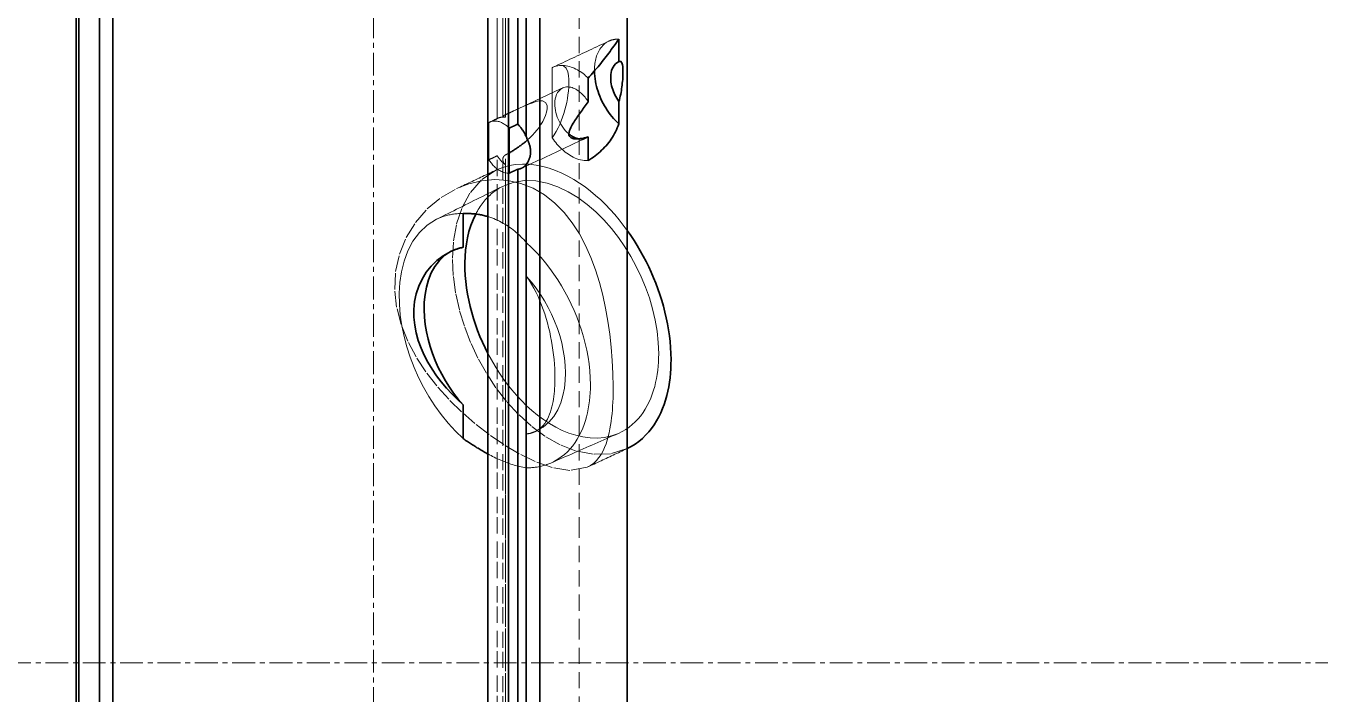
# Model space of a CAD drawing. Header units: millimetres. Extents: x 10 to 410, y 10 to 287.
# Drawn here: x 330.29 to 370.15, y 137.04 to 157.63 of the extents above; entities that cross this region are included whole.
import ezdxf

# ---------------------------------------------------------------- set-up
doc = ezdxf.new("R2010")
doc.units = ezdxf.units.MM
doc.linetypes.add('CENTER', pattern=[1.15, 0.7, -0.15, 0.15, -0.15])
doc.linetypes.add('DASHED', pattern=[0.75, 0.5, -0.25])
for name, color, linetype, lineweight in [('CENTER', 4, 'CENTER', 13), ('HIDDEN', 8, 'DASHED', 18), ('VISIBLE', 7, 'CONTINUOUS', 35)]:
    doc.layers.add(name, color=color, linetype=linetype, lineweight=lineweight)

msp = doc.modelspace()

# ---------------------------------------------------------------- linework, layer by layer
at = {"layer": 'CENTER'}
for p, q in [((341, 94), (341, 178)), ((278, 138), (404, 138))]:
    msp.add_line(p, q, dxfattribs=at)
at = {"layer": 'HIDDEN'}
for points in [[(331.933, 104.587), (331.933, 107.723), (331.933, 110.86), (331.933, 113.997), (331.933, 117.133), (331.933, 120.27), (331.933, 123.406), (331.933, 126.543), (331.933, 129.679), (331.933, 132.816), (331.933, 135.953), (331.933, 139.089), (331.933, 142.226), (331.933, 145.362), (331.933, 148.499), (331.933, 151.635), (331.933, 154.772), (331.933, 157.909), (331.933, 161.045), (331.933, 164.182), (331.933, 167.318), (331.933, 170.455), (331.933, 173.591), (331.933, 176.728)], [(347.331, 101.215), (347.331, 104.351), (347.331, 107.488), (347.331, 110.624), (347.331, 113.761), (347.331, 116.897), (347.331, 120.034), (347.331, 123.171), (347.331, 126.307), (347.331, 129.444), (347.331, 132.58), (347.331, 135.717), (347.331, 138.853), (347.331, 141.99), (347.331, 145.127), (347.331, 148.263), (347.331, 151.4), (347.331, 154.536), (347.331, 157.673), (347.331, 160.809), (347.331, 163.946), (347.331, 167.082), (347.331, 170.219), (347.331, 173.356)], [(345.058, 154.887), (345.058, 155.573), (345.058, 156.259), (345.058, 156.945), (345.058, 157.631), (345.058, 158.317), (345.058, 159.003), (345.058, 159.689), (345.058, 160.374), (345.058, 161.06), (345.058, 161.746), (345.058, 162.432), (345.058, 163.118), (345.058, 163.804), (345.058, 164.49), (345.058, 165.176), (345.058, 165.862), (345.058, 166.548), (345.058, 167.234), (345.058, 167.92), (345.058, 168.606), (345.058, 169.292), (345.058, 169.978), (345.058, 170.663)], [(344.808, 154.768), (344.808, 155.256), (344.808, 155.745), (344.808, 156.233), (344.808, 156.721), (344.808, 157.21), (344.808, 157.698), (344.808, 158.187), (344.808, 158.675), (344.808, 159.163), (344.808, 159.652), (344.808, 160.14), (344.808, 160.628), (344.808, 161.117), (344.808, 161.605), (344.808, 162.094), (344.808, 162.582), (344.808, 163.07), (344.808, 163.559), (344.808, 164.047), (344.808, 164.536), (344.808, 165.024), (344.808, 165.512), (344.808, 166.001)], [(344.979, 154.84), (344.979, 155.322), (344.979, 155.803), (344.979, 156.285), (344.979, 156.767), (344.979, 157.249), (344.979, 157.731), (344.979, 158.213), (344.979, 158.694), (344.979, 159.176), (344.979, 159.658), (344.979, 160.14), (344.979, 160.622), (344.979, 161.103), (344.979, 161.585), (344.979, 162.067), (344.979, 162.549), (344.979, 163.031), (344.979, 163.513), (344.979, 163.994), (344.979, 164.476), (344.979, 164.958), (344.979, 165.44), (344.979, 165.922)], [(345.067, 154.812), (345.067, 155.293), (345.067, 155.774), (345.067, 156.255), (345.067, 156.737), (345.067, 157.218), (345.067, 157.699), (345.067, 158.181), (345.067, 158.662), (345.067, 159.143), (345.067, 159.624), (345.067, 160.106), (345.067, 160.587), (345.067, 161.068), (345.067, 161.55), (345.067, 162.031), (345.067, 162.512), (345.067, 162.994), (345.067, 163.475), (345.067, 163.956), (345.067, 164.437), (345.067, 164.919), (345.067, 165.4), (345.067, 165.881)], [(346.524, 156.351), (346.599, 156.386), (346.674, 156.422), (346.749, 156.457), (346.824, 156.492), (346.899, 156.527), (346.973, 156.562), (347.048, 156.597), (347.123, 156.632), (347.198, 156.667), (347.273, 156.702), (347.348, 156.737), (347.423, 156.772), (347.497, 156.807), (347.572, 156.842), (347.647, 156.877), (347.722, 156.912), (347.797, 156.947), (347.872, 156.983), (347.946, 157.018), (348.021, 157.053), (348.096, 157.088), (348.171, 157.123), (348.246, 157.158)], [(347.802, 156.237), (347.802, 156.284), (347.803, 156.331), (347.806, 156.378), (347.81, 156.425), (347.816, 156.471), (347.823, 156.518), (347.832, 156.564), (347.842, 156.61), (347.854, 156.655), (347.868, 156.7), (347.884, 156.744), (347.902, 156.787), (347.923, 156.83), (347.945, 156.871), (347.969, 156.911), (347.996, 156.95), (348.025, 156.986), (348.057, 157.021), (348.09, 157.054), (348.126, 157.084), (348.164, 157.112), (348.204, 157.136), (348.246, 157.158)], [(348.246, 157.158), (348.258, 157.164), (348.271, 157.169), (348.284, 157.174), (348.297, 157.179), (348.31, 157.184), (348.323, 157.188), (348.336, 157.192), (348.349, 157.196), (348.363, 157.199), (348.376, 157.202), (348.39, 157.205), (348.403, 157.207), (348.417, 157.21), (348.431, 157.212), (348.444, 157.213), (348.458, 157.215), (348.472, 157.216), (348.486, 157.217), (348.499, 157.217), (348.513, 157.218), (348.527, 157.218), (348.541, 157.217), (348.555, 157.217)], [(346.503, 154.173), (346.566, 154.274), (346.626, 154.377), (346.681, 154.482), (346.731, 154.59), (346.777, 154.699), (346.819, 154.81), (346.857, 154.923), (346.891, 155.037), (346.92, 155.152), (346.946, 155.268), (346.968, 155.385), (346.986, 155.502), (347, 155.62), (347.009, 155.739), (347.014, 155.858), (347.012, 155.976), (347.002, 156.095), (346.979, 156.211), (346.933, 156.32), (346.846, 156.398), (346.729, 156.411), (346.613, 156.384), (346.503, 156.341)], [(346.503, 156.341), (346.504, 156.341), (346.505, 156.342), (346.506, 156.342), (346.507, 156.343), (346.508, 156.343), (346.508, 156.344), (346.509, 156.344), (346.51, 156.345), (346.511, 156.345), (346.512, 156.345), (346.513, 156.346), (346.514, 156.346), (346.515, 156.347), (346.516, 156.347), (346.517, 156.348), (346.518, 156.348), (346.519, 156.349), (346.52, 156.349), (346.521, 156.35), (346.522, 156.35), (346.523, 156.35), (346.523, 156.351), (346.524, 156.351)], [(346.503, 154.173), (346.503, 154.268), (346.503, 154.362), (346.503, 154.456), (346.503, 154.55), (346.503, 154.645), (346.503, 154.739), (346.503, 154.833), (346.503, 154.927), (346.503, 155.021), (346.503, 155.116), (346.503, 155.21), (346.503, 155.304), (346.503, 155.398), (346.503, 155.493), (346.503, 155.587), (346.503, 155.681), (346.503, 155.775), (346.503, 155.87), (346.503, 155.964), (346.503, 156.058), (346.503, 156.152), (346.503, 156.247), (346.503, 156.341)], [(346.524, 156.351), (346.573, 156.372), (346.622, 156.388), (346.673, 156.399), (346.725, 156.407), (346.777, 156.411), (346.83, 156.411), (346.882, 156.407), (346.934, 156.4), (346.985, 156.389), (347.036, 156.376), (347.085, 156.36), (347.134, 156.342), (347.182, 156.321), (347.229, 156.298), (347.275, 156.273), (347.32, 156.247), (347.365, 156.219), (347.408, 156.189), (347.449, 156.158), (347.49, 156.125), (347.53, 156.091), (347.569, 156.056), (347.607, 156.02)], [(348.544, 156.521), (348.545, 156.521), (348.546, 156.521), (348.547, 156.522), (348.547, 156.522), (348.548, 156.522), (348.549, 156.523), (348.549, 156.523), (348.55, 156.523), (348.551, 156.524), (348.551, 156.524), (348.552, 156.524), (348.553, 156.525), (348.554, 156.525), (348.554, 156.525), (348.555, 156.526), (348.556, 156.526), (348.556, 156.526), (348.557, 156.527), (348.558, 156.527), (348.559, 156.527), (348.559, 156.528), (348.56, 156.528), (348.561, 156.528)], [(345.323, 155.011), (345.388, 155.042), (345.454, 155.073), (345.519, 155.103), (345.584, 155.134), (345.649, 155.164), (345.714, 155.195), (345.78, 155.225), (345.845, 155.256), (345.91, 155.286), (345.975, 155.317), (346.04, 155.348), (346.106, 155.378), (346.171, 155.409), (346.236, 155.439), (346.301, 155.47), (346.366, 155.5), (346.432, 155.531), (346.497, 155.561), (346.562, 155.592), (346.627, 155.623), (346.693, 155.653), (346.758, 155.684), (346.823, 155.714)], [(347.015, 154.297), (346.962, 154.344), (346.912, 154.395), (346.866, 154.449), (346.823, 154.505), (346.783, 154.564), (346.746, 154.625), (346.713, 154.687), (346.683, 154.752), (346.657, 154.818), (346.634, 154.885), (346.615, 154.953), (346.599, 155.022), (346.588, 155.092), (346.581, 155.163), (346.58, 155.234), (346.583, 155.305), (346.593, 155.375), (346.61, 155.444), (346.635, 155.51), (346.668, 155.573), (346.71, 155.63), (346.762, 155.678), (346.823, 155.714)], [(346.823, 155.714), (346.862, 155.73), (346.903, 155.74), (346.945, 155.746), (346.987, 155.747), (347.029, 155.743), (347.071, 155.736), (347.112, 155.725), (347.151, 155.711), (347.19, 155.694), (347.228, 155.675), (347.264, 155.654), (347.299, 155.63), (347.333, 155.605), (347.366, 155.579), (347.397, 155.55), (347.428, 155.521), (347.457, 155.49), (347.485, 155.459), (347.512, 155.426), (347.537, 155.393), (347.562, 155.358), (347.585, 155.323), (347.607, 155.287)], [(345.743, 154.115), (345.82, 154.186), (345.894, 154.26), (345.965, 154.337), (346.032, 154.417), (346.096, 154.5), (346.154, 154.587), (346.208, 154.677), (346.256, 154.77), (346.296, 154.867), (346.327, 154.967), (346.345, 155.07), (346.342, 155.174), (346.298, 155.268), (346.206, 155.314), (346.102, 155.313), (345.999, 155.292), (345.899, 155.261), (345.801, 155.224), (345.704, 155.184), (345.608, 155.143), (345.513, 155.1), (345.418, 155.056), (345.323, 155.011)], [(344.547, 154.646), (344.558, 154.651), (344.57, 154.656), (344.581, 154.661), (344.592, 154.667), (344.604, 154.672), (344.615, 154.677), (344.626, 154.683), (344.638, 154.688), (344.649, 154.693), (344.66, 154.699), (344.672, 154.704), (344.683, 154.709), (344.694, 154.715), (344.706, 154.72), (344.717, 154.725), (344.728, 154.731), (344.74, 154.736), (344.751, 154.741), (344.762, 154.746), (344.774, 154.752), (344.785, 154.757), (344.796, 154.762), (344.808, 154.768)], [(344.547, 154.646), (344.548, 154.646), (344.55, 154.647), (344.551, 154.648), (344.552, 154.649), (344.554, 154.65), (344.555, 154.65), (344.557, 154.651), (344.558, 154.652), (344.56, 154.653), (344.561, 154.654), (344.562, 154.654), (344.564, 154.655), (344.565, 154.656), (344.567, 154.657), (344.568, 154.658), (344.57, 154.658), (344.571, 154.659), (344.573, 154.66), (344.574, 154.66), (344.575, 154.661), (344.577, 154.662), (344.578, 154.663), (344.58, 154.663)], [(344.547, 153.502), (344.547, 153.552), (344.547, 153.601), (344.547, 153.651), (344.547, 153.701), (344.547, 153.751), (344.547, 153.8), (344.547, 153.85), (344.547, 153.9), (344.547, 153.949), (344.547, 153.999), (344.547, 154.049), (344.547, 154.099), (344.547, 154.148), (344.547, 154.198), (344.547, 154.248), (344.547, 154.298), (344.547, 154.347), (344.547, 154.397), (344.547, 154.447), (344.547, 154.496), (344.547, 154.546), (344.547, 154.596), (344.547, 154.646)], [(344.58, 154.663), (344.591, 154.669), (344.603, 154.674), (344.614, 154.679), (344.625, 154.685), (344.637, 154.69), (344.648, 154.695), (344.659, 154.7), (344.671, 154.706), (344.682, 154.711), (344.693, 154.716), (344.705, 154.722), (344.716, 154.727), (344.727, 154.732), (344.739, 154.738), (344.75, 154.743), (344.761, 154.748), (344.773, 154.754), (344.784, 154.759), (344.795, 154.764), (344.807, 154.77), (344.818, 154.775), (344.829, 154.78), (344.841, 154.785)], [(344.58, 154.663), (344.607, 154.674), (344.634, 154.683), (344.662, 154.69), (344.691, 154.694), (344.72, 154.696), (344.749, 154.696), (344.778, 154.693), (344.806, 154.689), (344.835, 154.683), (344.863, 154.676), (344.89, 154.667), (344.917, 154.657), (344.944, 154.645), (344.97, 154.632), (344.995, 154.618), (345.02, 154.603), (345.044, 154.588), (345.068, 154.571), (345.091, 154.554), (345.114, 154.535), (345.136, 154.516), (345.157, 154.497), (345.178, 154.477)], [(344.808, 154.768), (344.809, 154.769), (344.81, 154.769), (344.812, 154.77), (344.813, 154.771), (344.815, 154.772), (344.816, 154.773), (344.818, 154.774), (344.819, 154.774), (344.82, 154.775), (344.822, 154.776), (344.823, 154.777), (344.825, 154.777), (344.826, 154.778), (344.828, 154.779), (344.829, 154.78), (344.83, 154.78), (344.832, 154.781), (344.833, 154.782), (344.835, 154.783), (344.836, 154.783), (344.838, 154.784), (344.839, 154.785), (344.841, 154.785)], [(344.841, 154.785), (344.85, 154.79), (344.859, 154.793), (344.869, 154.797), (344.878, 154.8), (344.888, 154.803), (344.897, 154.806), (344.907, 154.809), (344.917, 154.811), (344.927, 154.813), (344.937, 154.814), (344.947, 154.816), (344.957, 154.817), (344.967, 154.817), (344.977, 154.818), (344.987, 154.818), (344.997, 154.818), (345.007, 154.818), (345.017, 154.817), (345.027, 154.817), (345.037, 154.816), (345.047, 154.815), (345.057, 154.813), (345.067, 154.812)], [(344.979, 154.84), (344.981, 154.844), (344.983, 154.847), (344.986, 154.849), (344.99, 154.852), (344.993, 154.854), (344.997, 154.856), (345, 154.858), (345.004, 154.86), (345.007, 154.862), (345.011, 154.864), (345.015, 154.866), (345.018, 154.868), (345.022, 154.869), (345.025, 154.871), (345.029, 154.873), (345.033, 154.875), (345.036, 154.877), (345.04, 154.878), (345.044, 154.88), (345.047, 154.882), (345.051, 154.884), (345.055, 154.885), (345.058, 154.887)], [(345.067, 154.812), (345.063, 154.812), (345.059, 154.813), (345.055, 154.814), (345.051, 154.814), (345.047, 154.815), (345.043, 154.816), (345.039, 154.817), (345.035, 154.818), (345.031, 154.819), (345.027, 154.819), (345.023, 154.82), (345.019, 154.821), (345.015, 154.822), (345.011, 154.823), (345.007, 154.824), (345.003, 154.825), (344.999, 154.827), (344.995, 154.828), (344.991, 154.83), (344.988, 154.831), (344.984, 154.833), (344.981, 154.836), (344.979, 154.84)], [(345.323, 155.011), (345.312, 155.006), (345.3, 155.001), (345.289, 154.995), (345.277, 154.99), (345.266, 154.984), (345.254, 154.979), (345.243, 154.974), (345.231, 154.968), (345.22, 154.963), (345.208, 154.957), (345.197, 154.952), (345.185, 154.947), (345.174, 154.941), (345.162, 154.936), (345.151, 154.93), (345.139, 154.925), (345.128, 154.92), (345.116, 154.914), (345.105, 154.909), (345.093, 154.903), (345.082, 154.898), (345.07, 154.892), (345.058, 154.887)], [(345.563, 153.243), (345.65, 153.283), (345.736, 153.324), (345.822, 153.364), (345.908, 153.404), (345.994, 153.445), (346.081, 153.485), (346.167, 153.525), (346.253, 153.566), (346.339, 153.606), (346.425, 153.647), (346.511, 153.687), (346.598, 153.727), (346.684, 153.768), (346.77, 153.808), (346.856, 153.848), (346.942, 153.889), (347.029, 153.929), (347.115, 153.97), (347.201, 154.01), (347.287, 154.05), (347.373, 154.091), (347.46, 154.131), (347.546, 154.172)], [(347.607, 153.476), (347.548, 153.475), (347.489, 153.479), (347.431, 153.487), (347.373, 153.499), (347.316, 153.515), (347.26, 153.534), (347.205, 153.556), (347.151, 153.581), (347.099, 153.609), (347.048, 153.639), (346.998, 153.671), (346.95, 153.705), (346.903, 153.741), (346.857, 153.778), (346.813, 153.817), (346.77, 153.858), (346.728, 153.899), (346.687, 153.942), (346.648, 153.987), (346.61, 154.032), (346.573, 154.078), (346.537, 154.125), (346.503, 154.173)], [(347.546, 154.172), (347.537, 154.167), (347.527, 154.164), (347.518, 154.16), (347.508, 154.157), (347.499, 154.154), (347.489, 154.151), (347.479, 154.148), (347.469, 154.146), (347.459, 154.144), (347.449, 154.143), (347.439, 154.141), (347.429, 154.14), (347.419, 154.14), (347.409, 154.139), (347.399, 154.139), (347.389, 154.139), (347.379, 154.139), (347.369, 154.14), (347.359, 154.14), (347.349, 154.141), (347.339, 154.142), (347.329, 154.144), (347.319, 154.145)], [(347.607, 154.209), (347.605, 154.207), (347.602, 154.205), (347.6, 154.203), (347.597, 154.201), (347.595, 154.2), (347.592, 154.198), (347.589, 154.196), (347.587, 154.194), (347.584, 154.193), (347.581, 154.191), (347.579, 154.189), (347.576, 154.188), (347.573, 154.186), (347.571, 154.185), (347.568, 154.183), (347.565, 154.181), (347.562, 154.18), (347.56, 154.178), (347.557, 154.177), (347.554, 154.176), (347.551, 154.174), (347.549, 154.173), (347.546, 154.172)], [(344.547, 153.502), (344.558, 153.507), (344.57, 153.513), (344.581, 153.518), (344.592, 153.523), (344.604, 153.529), (344.615, 153.534), (344.626, 153.539), (344.638, 153.545), (344.649, 153.55), (344.66, 153.555), (344.672, 153.56), (344.683, 153.566), (344.694, 153.571), (344.706, 153.576), (344.717, 153.582), (344.728, 153.587), (344.74, 153.592), (344.751, 153.598), (344.762, 153.603), (344.774, 153.608), (344.785, 153.614), (344.796, 153.619), (344.808, 153.624)], [(345.178, 153.089), (345.144, 153.088), (345.109, 153.09), (345.076, 153.095), (345.042, 153.102), (345.009, 153.111), (344.977, 153.123), (344.945, 153.136), (344.914, 153.151), (344.884, 153.167), (344.855, 153.185), (344.827, 153.204), (344.799, 153.224), (344.772, 153.246), (344.746, 153.268), (344.721, 153.291), (344.696, 153.315), (344.673, 153.34), (344.65, 153.365), (344.628, 153.392), (344.606, 153.418), (344.586, 153.446), (344.566, 153.474), (344.547, 153.502)], [(345.067, 153.341), (345.054, 153.351), (345.041, 153.362), (345.028, 153.372), (345.015, 153.383), (345.002, 153.394), (344.99, 153.406), (344.978, 153.417), (344.966, 153.429), (344.954, 153.441), (344.942, 153.453), (344.931, 153.465), (344.919, 153.478), (344.908, 153.49), (344.898, 153.503), (344.887, 153.516), (344.876, 153.529), (344.866, 153.542), (344.856, 153.556), (344.846, 153.569), (344.836, 153.583), (344.826, 153.596), (344.817, 153.61), (344.808, 153.624)], [(344.808, 121.976), (344.808, 123.352), (344.808, 124.728), (344.808, 126.104), (344.808, 127.48), (344.808, 128.856), (344.808, 130.232), (344.808, 131.608), (344.808, 132.984), (344.808, 134.36), (344.808, 135.736), (344.808, 137.112), (344.808, 138.488), (344.808, 139.864), (344.808, 141.24), (344.808, 142.616), (344.808, 143.992), (344.808, 145.368), (344.808, 146.744), (344.808, 148.12), (344.808, 149.496), (344.808, 150.872), (344.808, 152.248), (344.808, 153.624)], [(344.979, 153.508), (344.98, 153.516), (344.98, 153.523), (344.981, 153.531), (344.982, 153.538), (344.983, 153.545), (344.985, 153.552), (344.987, 153.559), (344.989, 153.566), (344.992, 153.573), (344.994, 153.58), (344.998, 153.587), (345.001, 153.593), (345.005, 153.599), (345.009, 153.605), (345.014, 153.611), (345.018, 153.617), (345.023, 153.622), (345.029, 153.627), (345.034, 153.632), (345.04, 153.637), (345.046, 153.641), (345.052, 153.645), (345.058, 153.649)], [(345.067, 153.341), (345.06, 153.346), (345.054, 153.352), (345.047, 153.358), (345.041, 153.363), (345.035, 153.37), (345.03, 153.376), (345.024, 153.383), (345.019, 153.389), (345.014, 153.396), (345.01, 153.403), (345.005, 153.411), (345.001, 153.418), (344.998, 153.426), (344.994, 153.434), (344.991, 153.442), (344.989, 153.45), (344.986, 153.458), (344.984, 153.466), (344.982, 153.475), (344.981, 153.483), (344.98, 153.491), (344.98, 153.5), (344.979, 153.508)], [(344.979, 122.048), (344.979, 123.416), (344.979, 124.784), (344.979, 126.152), (344.979, 127.52), (344.979, 128.888), (344.979, 130.255), (344.979, 131.623), (344.979, 132.991), (344.979, 134.359), (344.979, 135.727), (344.979, 137.095), (344.979, 138.462), (344.979, 139.83), (344.979, 141.198), (344.979, 142.566), (344.979, 143.934), (344.979, 145.302), (344.979, 146.669), (344.979, 148.037), (344.979, 149.405), (344.979, 150.773), (344.979, 152.141), (344.979, 153.508)], [(345.058, 153.649), (345.064, 153.651), (345.069, 153.654), (345.074, 153.657), (345.079, 153.66), (345.085, 153.663), (345.09, 153.665), (345.095, 153.668), (345.1, 153.671), (345.105, 153.674), (345.111, 153.677), (345.116, 153.68), (345.121, 153.682), (345.126, 153.685), (345.131, 153.688), (345.137, 153.691), (345.142, 153.694), (345.147, 153.697), (345.152, 153.7), (345.157, 153.703), (345.162, 153.706), (345.168, 153.709), (345.173, 153.712), (345.178, 153.715)], [(345.058, 122.096), (345.058, 123.467), (345.058, 124.839), (345.058, 126.211), (345.058, 127.583), (345.058, 128.955), (345.058, 130.327), (345.058, 131.699), (345.058, 133.071), (345.058, 134.442), (345.058, 135.814), (345.058, 137.186), (345.058, 138.558), (345.058, 139.93), (345.058, 141.302), (345.058, 142.674), (345.058, 144.045), (345.058, 145.417), (345.058, 146.789), (345.058, 148.161), (345.058, 149.533), (345.058, 150.905), (345.058, 152.277), (345.058, 153.649)], [(348.806, 144.602), (348.296, 144.446), (347.764, 144.428), (347.24, 144.528), (346.743, 144.721), (346.278, 144.984), (345.849, 145.302), (345.455, 145.662), (345.094, 146.056), (344.768, 146.478), (344.474, 146.924), (344.214, 147.39), (343.987, 147.874), (343.795, 148.372), (343.641, 148.883), (343.525, 149.405), (343.453, 149.934), (343.429, 150.467), (343.46, 151), (343.555, 151.525), (343.725, 152.031), (343.983, 152.498), (344.338, 152.896), (344.783, 153.187)], [(343.556, 152.612), (343.609, 152.637), (343.662, 152.662), (343.716, 152.687), (343.769, 152.712), (343.823, 152.737), (343.876, 152.762), (343.929, 152.787), (343.983, 152.812), (344.036, 152.837), (344.089, 152.862), (344.143, 152.887), (344.196, 152.912), (344.25, 152.937), (344.303, 152.962), (344.356, 152.987), (344.41, 153.012), (344.463, 153.037), (344.516, 153.062), (344.57, 153.087), (344.623, 153.112), (344.676, 153.137), (344.73, 153.162), (344.783, 153.187)], [(344.783, 153.187), (344.976, 153.265), (345.177, 153.321), (345.382, 153.355), (345.59, 153.369), (345.798, 153.363), (346.005, 153.338), (346.209, 153.297), (346.41, 153.241), (346.606, 153.172), (346.798, 153.09), (346.985, 152.997), (347.166, 152.895), (347.342, 152.783), (347.513, 152.664), (347.678, 152.537), (347.838, 152.403), (347.993, 152.264), (348.142, 152.119), (348.287, 151.969), (348.426, 151.813), (348.56, 151.654), (348.689, 151.49), (348.812, 151.323)], [(345.067, 122.02), (345.067, 123.382), (345.067, 124.744), (345.067, 126.106), (345.067, 127.467), (345.067, 128.829), (345.067, 130.191), (345.067, 131.553), (345.067, 132.914), (345.067, 134.276), (345.067, 135.638), (345.067, 137), (345.067, 138.362), (345.067, 139.723), (345.067, 141.085), (345.067, 142.447), (345.067, 143.809), (345.067, 145.171), (345.067, 146.532), (345.067, 147.894), (345.067, 149.256), (345.067, 150.618), (345.067, 151.979), (345.067, 153.341)], [(342.938, 151.668), (343.027, 151.712), (343.115, 151.756), (343.204, 151.8), (343.292, 151.844), (343.381, 151.888), (343.469, 151.932), (343.558, 151.977), (343.646, 152.021), (343.735, 152.065), (343.823, 152.109), (343.912, 152.153), (344, 152.197), (344.089, 152.242), (344.178, 152.286), (344.266, 152.33), (344.355, 152.374), (344.443, 152.418), (344.532, 152.462), (344.62, 152.507), (344.709, 152.551), (344.797, 152.595), (344.886, 152.639), (344.974, 152.683)], [(343.556, 152.612), (343.934, 152.759), (344.329, 152.854), (344.733, 152.89), (345.138, 152.864), (345.534, 152.775), (345.911, 152.625), (346.262, 152.42), (346.581, 152.169), (346.866, 151.879), (347.117, 151.561), (347.337, 151.219), (347.529, 150.861), (347.694, 150.49), (347.836, 150.109), (347.957, 149.722), (348.06, 149.329), (348.146, 148.931), (348.218, 148.531), (348.275, 148.129), (348.32, 147.725), (348.352, 147.32), (348.372, 146.915), (348.379, 146.508)], [(344.146, 151.83), (344.17, 151.876), (344.196, 151.922), (344.222, 151.968), (344.25, 152.013), (344.279, 152.057), (344.309, 152.1), (344.339, 152.142), (344.371, 152.184), (344.404, 152.225), (344.439, 152.265), (344.474, 152.304), (344.51, 152.343), (344.547, 152.38), (344.586, 152.416), (344.625, 152.45), (344.665, 152.484), (344.707, 152.517), (344.749, 152.548), (344.792, 152.578), (344.837, 152.606), (344.882, 152.633), (344.928, 152.659), (344.974, 152.683)], [(344.974, 152.683), (345.303, 152.806), (345.649, 152.859), (345.999, 152.848), (346.344, 152.781), (346.676, 152.668), (346.992, 152.517), (347.292, 152.335), (347.575, 152.127), (347.841, 151.898), (348.09, 151.65), (348.322, 151.387), (348.538, 151.111), (348.738, 150.822), (348.922, 150.523), (349.09, 150.215), (349.241, 149.898), (349.375, 149.574), (349.492, 149.243), (349.59, 148.906), (349.67, 148.564), (349.729, 148.218), (349.766, 147.869), (349.779, 147.518)], [(347.578, 144.027), (347.041, 143.928), (346.499, 144.016), (345.98, 144.201), (345.486, 144.443), (345.012, 144.724), (344.558, 145.036), (344.123, 145.374), (343.708, 145.736), (343.316, 146.123), (342.948, 146.533), (342.61, 146.968), (342.308, 147.428), (342.05, 147.915), (341.847, 148.426), (341.709, 148.959), (341.65, 149.507), (341.678, 150.056), (341.797, 150.593), (342.005, 151.103), (342.294, 151.571), (342.655, 151.986), (343.079, 152.336), (343.556, 152.612)], [(342.938, 151.668), (342.971, 151.684), (343.005, 151.699), (343.039, 151.714), (343.073, 151.727), (343.108, 151.74), (343.142, 151.753), (343.177, 151.764), (343.213, 151.775), (343.248, 151.785), (343.284, 151.794), (343.32, 151.802), (343.356, 151.81), (343.393, 151.817), (343.429, 151.823), (343.466, 151.828), (343.502, 151.833), (343.539, 151.837), (343.576, 151.84), (343.613, 151.842), (343.65, 151.843), (343.686, 151.844), (343.723, 151.844), (343.76, 151.844)], [(343.76, 144.912), (343.519, 145.144), (343.292, 145.391), (343.081, 145.652), (342.885, 145.923), (342.703, 146.205), (342.537, 146.496), (342.386, 146.796), (342.25, 147.102), (342.13, 147.415), (342.026, 147.734), (341.94, 148.058), (341.872, 148.386), (341.823, 148.718), (341.795, 149.052), (341.79, 149.387), (341.811, 149.722), (341.86, 150.053), (341.94, 150.378), (342.057, 150.693), (342.213, 150.989), (342.412, 151.258), (342.655, 151.489), (342.938, 151.668)], [(344.521, 151.751), (344.581, 151.732), (344.641, 151.711), (344.7, 151.688), (344.758, 151.664), (344.816, 151.638), (344.873, 151.611), (344.929, 151.582), (344.984, 151.552), (345.039, 151.52), (345.093, 151.487), (345.146, 151.452), (345.198, 151.416), (345.249, 151.379), (345.299, 151.341), (345.348, 151.301), (345.396, 151.26), (345.444, 151.218), (345.49, 151.175), (345.535, 151.131), (345.58, 151.086), (345.623, 151.041), (345.666, 150.994), (345.707, 150.946)], [(343.355, 150.667), (343.357, 150.668), (343.36, 150.669), (343.363, 150.671), (343.366, 150.672), (343.369, 150.674), (343.371, 150.675), (343.374, 150.676), (343.377, 150.678), (343.38, 150.679), (343.383, 150.68), (343.386, 150.682), (343.388, 150.683), (343.391, 150.684), (343.394, 150.686), (343.397, 150.687), (343.4, 150.689), (343.402, 150.69), (343.405, 150.691), (343.408, 150.693), (343.411, 150.694), (343.414, 150.695), (343.416, 150.697), (343.419, 150.698)], [(343.39, 150.684), (343.392, 150.684), (343.393, 150.685), (343.394, 150.685), (343.395, 150.686), (343.397, 150.687), (343.398, 150.687), (343.399, 150.688), (343.4, 150.689), (343.402, 150.689), (343.403, 150.69), (343.404, 150.691), (343.405, 150.691), (343.407, 150.692), (343.408, 150.692), (343.409, 150.693), (343.41, 150.694), (343.412, 150.694), (343.413, 150.695), (343.414, 150.696), (343.416, 150.696), (343.417, 150.697), (343.418, 150.697), (343.419, 150.698)], [(343.419, 150.698), (343.433, 150.705), (343.448, 150.711), (343.462, 150.718), (343.476, 150.724), (343.491, 150.73), (343.505, 150.736), (343.52, 150.741), (343.534, 150.747), (343.549, 150.752), (343.564, 150.757), (343.578, 150.762), (343.593, 150.766), (343.608, 150.771), (343.623, 150.775), (343.638, 150.779), (343.653, 150.783), (343.669, 150.787), (343.684, 150.79), (343.699, 150.794), (343.714, 150.797), (343.73, 150.8), (343.745, 150.803), (343.76, 150.805)], [(345.707, 149.907), (345.707, 149.953), (345.707, 149.998), (345.707, 150.043), (345.707, 150.088), (345.707, 150.133), (345.707, 150.178), (345.707, 150.224), (345.707, 150.269), (345.707, 150.314), (345.707, 150.359), (345.707, 150.404), (345.707, 150.449), (345.707, 150.495), (345.707, 150.54), (345.707, 150.585), (345.707, 150.63), (345.707, 150.675), (345.707, 150.72), (345.707, 150.766), (345.707, 150.811), (345.707, 150.856), (345.707, 150.901), (345.707, 150.946)], [(345.707, 150.946), (345.864, 150.8), (346.014, 150.647), (346.157, 150.488), (346.295, 150.323), (346.426, 150.154), (346.552, 149.98), (346.671, 149.802), (346.784, 149.62), (346.891, 149.434), (346.992, 149.245), (347.086, 149.053), (347.175, 148.858), (347.257, 148.66), (347.332, 148.459), (347.401, 148.256), (347.463, 148.051), (347.517, 147.844), (347.565, 147.635), (347.604, 147.424), (347.636, 147.212), (347.659, 146.999), (347.674, 146.785), (347.679, 146.571)], [(345.707, 149.907), (345.789, 149.789), (345.865, 149.668), (345.936, 149.543), (346.003, 149.416), (346.065, 149.287), (346.123, 149.156), (346.176, 149.023), (346.226, 148.888), (346.273, 148.752), (346.315, 148.615), (346.355, 148.477), (346.391, 148.338), (346.423, 148.199), (346.453, 148.058), (346.48, 147.917), (346.504, 147.776), (346.524, 147.634), (346.542, 147.492), (346.557, 147.349), (346.569, 147.206), (346.577, 147.063), (346.583, 146.919), (346.584, 146.776)], [(345.707, 149.907), (345.861, 149.731), (346.005, 149.546), (346.139, 149.354), (346.263, 149.155), (346.377, 148.951), (346.481, 148.741), (346.575, 148.527), (346.659, 148.308), (346.731, 148.085), (346.793, 147.859), (346.842, 147.63), (346.879, 147.399), (346.902, 147.166), (346.91, 146.932), (346.902, 146.698), (346.876, 146.465), (346.831, 146.235), (346.763, 146.011), (346.67, 145.797), (346.55, 145.596), (346.401, 145.415), (346.223, 145.263), (346.02, 145.147)], [(348.541, 145.071), (348.331, 144.995), (348.113, 144.947), (347.891, 144.927), (347.667, 144.933), (347.446, 144.962), (347.228, 145.012), (347.016, 145.08), (346.809, 145.165), (346.609, 145.265), (346.416, 145.377), (346.23, 145.5), (346.051, 145.633), (345.878, 145.775), (345.712, 145.924), (345.554, 146.081), (345.401, 146.245), (345.256, 146.414), (345.117, 146.589), (344.985, 146.769), (344.859, 146.954), (344.74, 147.142), (344.627, 147.335), (344.521, 147.532)], [(349.779, 147.518), (349.777, 147.392), (349.772, 147.266), (349.763, 147.14), (349.75, 147.015), (349.733, 146.89), (349.712, 146.765), (349.686, 146.642), (349.656, 146.519), (349.621, 146.398), (349.581, 146.279), (349.536, 146.161), (349.486, 146.045), (349.429, 145.932), (349.367, 145.822), (349.299, 145.716), (349.225, 145.614), (349.145, 145.517), (349.058, 145.425), (348.966, 145.34), (348.867, 145.261), (348.763, 145.189), (348.654, 145.126), (348.541, 145.071)], [(346.584, 146.776), (346.584, 146.695), (346.582, 146.614), (346.579, 146.533), (346.574, 146.452), (346.568, 146.372), (346.56, 146.291), (346.551, 146.211), (346.54, 146.13), (346.526, 146.051), (346.511, 145.971), (346.493, 145.892), (346.472, 145.814), (346.448, 145.737), (346.421, 145.66), (346.389, 145.586), (346.354, 145.513), (346.314, 145.443), (346.269, 145.375), (346.218, 145.312), (346.162, 145.254), (346.1, 145.202), (346.033, 145.157), (345.961, 145.12)], [(347.679, 146.571), (347.677, 146.447), (347.672, 146.322), (347.663, 146.198), (347.65, 146.074), (347.633, 145.951), (347.613, 145.828), (347.587, 145.706), (347.558, 145.586), (347.523, 145.466), (347.484, 145.348), (347.439, 145.232), (347.389, 145.118), (347.334, 145.006), (347.273, 144.898), (347.206, 144.793), (347.132, 144.692), (347.053, 144.597), (346.968, 144.506), (346.876, 144.421), (346.779, 144.344), (346.677, 144.273), (346.569, 144.211), (346.457, 144.156)], [(348.379, 146.508), (348.378, 146.39), (348.377, 146.271), (348.373, 146.152), (348.368, 146.033), (348.362, 145.914), (348.354, 145.796), (348.343, 145.677), (348.331, 145.559), (348.316, 145.441), (348.299, 145.324), (348.279, 145.207), (348.255, 145.09), (348.228, 144.974), (348.196, 144.86), (348.158, 144.747), (348.115, 144.636), (348.065, 144.529), (348.008, 144.425), (347.941, 144.326), (347.864, 144.235), (347.778, 144.154), (347.682, 144.084), (347.578, 144.027)], [(346.02, 145.147), (346.007, 145.141), (345.994, 145.135), (345.981, 145.13), (345.968, 145.124), (345.955, 145.119), (345.941, 145.114), (345.928, 145.109), (345.914, 145.105), (345.901, 145.1), (345.887, 145.096), (345.874, 145.091), (345.86, 145.087), (345.846, 145.083), (345.833, 145.08), (345.819, 145.076), (345.805, 145.072), (345.791, 145.069), (345.777, 145.066), (345.763, 145.063), (345.749, 145.06), (345.735, 145.058), (345.721, 145.055), (345.707, 145.053)], [(345.961, 145.12), (345.95, 145.115), (345.94, 145.111), (345.929, 145.106), (345.919, 145.102), (345.908, 145.098), (345.897, 145.094), (345.886, 145.091), (345.875, 145.087), (345.864, 145.084), (345.853, 145.081), (345.842, 145.077), (345.831, 145.075), (345.82, 145.072), (345.809, 145.069), (345.798, 145.067), (345.787, 145.065), (345.775, 145.062), (345.764, 145.06), (345.753, 145.059), (345.741, 145.057), (345.73, 145.055), (345.719, 145.054), (345.707, 145.053)], [(345.961, 145.12), (345.963, 145.121), (345.966, 145.122), (345.969, 145.123), (345.971, 145.124), (345.974, 145.126), (345.976, 145.127), (345.979, 145.128), (345.982, 145.129), (345.984, 145.13), (345.987, 145.131), (345.989, 145.133), (345.992, 145.134), (345.994, 145.135), (345.997, 145.136), (346, 145.137), (346.002, 145.138), (346.005, 145.14), (346.007, 145.141), (346.01, 145.142), (346.012, 145.143), (346.015, 145.144), (346.018, 145.145), (346.02, 145.147)], [(346.457, 144.156), (346.548, 144.196), (346.638, 144.236), (346.729, 144.276), (346.819, 144.315), (346.91, 144.355), (347.001, 144.395), (347.091, 144.435), (347.182, 144.474), (347.272, 144.514), (347.363, 144.554), (347.454, 144.594), (347.544, 144.634), (347.635, 144.673), (347.725, 144.713), (347.816, 144.753), (347.907, 144.793), (347.997, 144.832), (348.088, 144.872), (348.178, 144.912), (348.269, 144.952), (348.36, 144.991), (348.45, 145.031), (348.541, 145.071)], [(345.707, 144.014), (345.707, 144.059), (345.707, 144.104), (345.707, 144.149), (345.707, 144.195), (345.707, 144.24), (345.707, 144.285), (345.707, 144.33), (345.707, 144.375), (345.707, 144.42), (345.707, 144.466), (345.707, 144.511), (345.707, 144.556), (345.707, 144.601), (345.707, 144.646), (345.707, 144.691), (345.707, 144.737), (345.707, 144.782), (345.707, 144.827), (345.707, 144.872), (345.707, 144.917), (345.707, 144.962), (345.707, 145.007), (345.707, 145.053)], [(345.707, 144.014), (345.653, 144.021), (345.598, 144.03), (345.544, 144.04), (345.49, 144.051), (345.437, 144.064), (345.384, 144.078), (345.331, 144.093), (345.278, 144.109), (345.225, 144.126), (345.173, 144.144), (345.121, 144.162), (345.07, 144.182), (345.019, 144.202), (344.968, 144.223), (344.917, 144.244), (344.867, 144.266), (344.816, 144.289), (344.767, 144.312), (344.717, 144.336), (344.667, 144.361), (344.618, 144.385), (344.569, 144.411), (344.521, 144.437)], [(347.578, 144.027), (347.631, 144.052), (347.685, 144.077), (347.738, 144.102), (347.792, 144.127), (347.845, 144.152), (347.898, 144.177), (347.952, 144.202), (348.005, 144.227), (348.058, 144.252), (348.112, 144.277), (348.165, 144.302), (348.218, 144.327), (348.272, 144.352), (348.325, 144.377), (348.379, 144.402), (348.432, 144.427), (348.485, 144.452), (348.539, 144.477), (348.592, 144.502), (348.645, 144.527), (348.699, 144.552), (348.752, 144.577), (348.806, 144.602)], [(348.812, 144.605), (348.812, 144.605), (348.812, 144.605), (348.812, 144.604), (348.811, 144.604), (348.811, 144.604), (348.811, 144.604), (348.81, 144.604), (348.81, 144.604), (348.81, 144.604), (348.809, 144.603), (348.809, 144.603), (348.809, 144.603), (348.809, 144.603), (348.808, 144.603), (348.808, 144.603), (348.808, 144.603), (348.807, 144.603), (348.807, 144.602), (348.807, 144.602), (348.806, 144.602), (348.806, 144.602), (348.806, 144.602), (348.806, 144.602)], [(346.457, 144.156), (346.426, 144.143), (346.395, 144.131), (346.364, 144.119), (346.333, 144.108), (346.301, 144.097), (346.269, 144.087), (346.237, 144.078), (346.204, 144.069), (346.172, 144.061), (346.139, 144.054), (346.107, 144.047), (346.074, 144.041), (346.041, 144.035), (346.008, 144.03), (345.974, 144.026), (345.941, 144.023), (345.908, 144.02), (345.875, 144.017), (345.841, 144.015), (345.808, 144.014), (345.774, 144.013), (345.741, 144.013), (345.707, 144.014)]]:
    msp.add_lwpolyline(points, dxfattribs=at)
at = {"layer": 'VISIBLE'}
for points in [[(331.84, 104.487), (331.84, 107.624), (331.84, 110.76), (331.84, 113.897), (331.84, 117.033), (331.84, 120.17), (331.84, 123.306), (331.84, 126.443), (331.84, 129.579), (331.84, 132.716), (331.84, 135.853), (331.84, 138.989), (331.84, 142.126), (331.84, 145.262), (331.84, 148.399), (331.84, 151.535), (331.84, 154.672), (331.84, 157.809), (331.84, 160.945), (331.84, 164.082), (331.84, 167.218), (331.84, 170.355), (331.84, 173.491), (331.84, 176.628)], [(348.812, 101.215), (348.812, 104.351), (348.812, 107.488), (348.812, 110.624), (348.812, 113.761), (348.812, 116.897), (348.812, 120.034), (348.812, 123.171), (348.812, 126.307), (348.812, 129.444), (348.812, 132.58), (348.812, 135.717), (348.812, 138.853), (348.812, 141.99), (348.812, 145.127), (348.812, 148.263), (348.812, 151.4), (348.812, 154.536), (348.812, 157.673), (348.812, 160.809), (348.812, 163.946), (348.812, 167.082), (348.812, 170.219), (348.812, 173.356)], [(345.698, 154.216), (345.698, 154.91), (345.698, 155.604), (345.698, 156.299), (345.698, 156.993), (345.698, 157.687), (345.698, 158.381), (345.698, 159.075), (345.698, 159.769), (345.698, 160.463), (345.698, 161.157), (345.698, 161.851), (345.698, 162.546), (345.698, 163.24), (345.698, 163.934), (345.698, 164.628), (345.698, 165.322), (345.698, 166.016), (345.698, 166.71), (345.698, 167.404), (345.698, 168.099), (345.698, 168.793), (345.698, 169.487), (345.698, 170.181)], [(346.124, 98.044), (346.124, 101.18), (346.124, 104.317), (346.124, 107.453), (346.124, 110.59), (346.124, 113.727), (346.124, 116.863), (346.124, 120), (346.124, 123.136), (346.124, 126.273), (346.124, 129.409), (346.124, 132.546), (346.124, 135.683), (346.124, 138.819), (346.124, 141.956), (346.124, 145.092), (346.124, 148.229), (346.124, 151.365), (346.124, 154.502), (346.124, 157.639), (346.124, 160.775), (346.124, 163.912), (346.124, 167.048), (346.124, 170.185)], [(344.521, 102.907), (344.521, 105.644), (344.521, 108.382), (344.521, 111.119), (344.521, 113.856), (344.521, 116.594), (344.521, 119.331), (344.521, 122.069), (344.521, 124.806), (344.521, 127.543), (344.521, 130.281), (344.521, 133.018), (344.521, 135.755), (344.521, 138.493), (344.521, 141.23), (344.521, 143.968), (344.521, 146.705), (344.521, 149.442), (344.521, 152.18), (344.521, 154.917), (344.521, 157.654), (344.521, 160.392), (344.521, 163.129), (344.521, 165.866)], [(345.152, 102.616), (345.152, 105.353), (345.152, 108.091), (345.152, 110.828), (345.152, 113.566), (345.152, 116.303), (345.152, 119.04), (345.152, 121.778), (345.152, 124.515), (345.152, 127.252), (345.152, 129.99), (345.152, 132.727), (345.152, 135.464), (345.152, 138.202), (345.152, 140.939), (345.152, 143.677), (345.152, 146.414), (345.152, 149.151), (345.152, 151.889), (345.152, 154.626), (345.152, 157.363), (345.152, 160.101), (345.152, 162.838), (345.152, 165.576)], [(345.439, 154.599), (345.439, 155.082), (345.439, 155.565), (345.439, 156.048), (345.439, 156.531), (345.439, 157.014), (345.439, 157.498), (345.439, 157.981), (345.439, 158.464), (345.439, 158.947), (345.439, 159.43), (345.439, 159.913), (345.439, 160.396), (345.439, 160.879), (345.439, 161.362), (345.439, 161.845), (345.439, 162.328), (345.439, 162.811), (345.439, 163.295), (345.439, 163.778), (345.439, 164.261), (345.439, 164.744), (345.439, 165.227), (345.439, 165.71)], [(331.928, 127.774), (331.928, 129.162), (331.928, 130.55), (331.928, 131.939), (331.928, 133.327), (331.928, 134.715), (331.928, 136.103), (331.928, 137.492), (331.928, 138.88), (331.928, 140.268), (331.928, 141.656), (331.928, 143.045), (331.928, 144.433), (331.928, 145.821), (331.928, 147.209), (331.928, 148.598), (331.928, 149.986), (331.928, 151.374), (331.928, 152.762), (331.928, 154.151), (331.928, 155.539), (331.928, 156.927), (331.928, 158.315), (331.928, 159.704)], [(332.559, 127.787), (332.559, 129.149), (332.559, 130.511), (332.559, 131.873), (332.559, 133.234), (332.559, 134.596), (332.559, 135.958), (332.559, 137.32), (332.559, 138.682), (332.559, 140.043), (332.559, 141.405), (332.559, 142.767), (332.559, 144.129), (332.559, 145.49), (332.559, 146.852), (332.559, 148.214), (332.559, 149.576), (332.559, 150.938), (332.559, 152.299), (332.559, 153.661), (332.559, 155.023), (332.559, 156.385), (332.559, 157.747), (332.559, 159.108)], [(332.971, 127.669), (332.971, 129.041), (332.971, 130.413), (332.971, 131.784), (332.971, 133.156), (332.971, 134.528), (332.971, 135.9), (332.971, 137.272), (332.971, 138.644), (332.971, 140.016), (332.971, 141.388), (332.971, 142.759), (332.971, 144.131), (332.971, 145.503), (332.971, 146.875), (332.971, 148.247), (332.971, 149.619), (332.971, 150.991), (332.971, 152.362), (332.971, 153.734), (332.971, 155.106), (332.971, 156.478), (332.971, 157.85), (332.971, 159.222)], [(348.555, 157.217), (348.515, 157.164), (348.476, 157.11), (348.437, 157.056), (348.398, 157.003), (348.359, 156.949), (348.32, 156.895), (348.281, 156.841), (348.241, 156.788), (348.201, 156.735), (348.161, 156.682), (348.121, 156.629), (348.08, 156.577), (348.039, 156.525), (347.998, 156.473), (347.956, 156.421), (347.914, 156.37), (347.871, 156.319), (347.828, 156.268), (347.785, 156.218), (347.741, 156.168), (347.697, 156.118), (347.652, 156.069), (347.607, 156.02)], [(348.555, 156.525), (348.555, 156.555), (348.555, 156.585), (348.555, 156.616), (348.555, 156.646), (348.555, 156.676), (348.555, 156.706), (348.555, 156.736), (348.555, 156.766), (348.555, 156.796), (348.555, 156.826), (348.555, 156.856), (348.555, 156.886), (348.555, 156.916), (348.555, 156.946), (348.555, 156.976), (348.555, 157.006), (348.555, 157.037), (348.555, 157.067), (348.555, 157.097), (348.555, 157.127), (348.555, 157.157), (348.555, 157.187), (348.555, 157.217)], [(348.555, 154.606), (348.496, 154.66), (348.439, 154.717), (348.384, 154.776), (348.332, 154.837), (348.283, 154.9), (348.235, 154.964), (348.19, 155.031), (348.147, 155.099), (348.106, 155.168), (348.068, 155.238), (348.032, 155.31), (347.998, 155.383), (347.967, 155.457), (347.938, 155.532), (347.912, 155.607), (347.888, 155.684), (347.867, 155.761), (347.848, 155.84), (347.833, 155.918), (347.82, 155.997), (347.811, 156.077), (347.804, 156.157), (347.802, 156.237)], [(348.555, 155.297), (348.52, 155.346), (348.488, 155.396), (348.459, 155.447), (348.432, 155.5), (348.407, 155.554), (348.384, 155.609), (348.364, 155.665), (348.346, 155.721), (348.331, 155.779), (348.319, 155.837), (348.31, 155.896), (348.304, 155.955), (348.301, 156.014), (348.302, 156.073), (348.307, 156.133), (348.317, 156.191), (348.331, 156.249), (348.351, 156.305), (348.377, 156.358), (348.409, 156.408), (348.448, 156.453), (348.493, 156.491), (348.544, 156.521)], [(348.544, 156.521), (348.545, 156.521), (348.545, 156.521), (348.546, 156.521), (348.546, 156.522), (348.547, 156.522), (348.547, 156.522), (348.547, 156.522), (348.548, 156.522), (348.548, 156.523), (348.549, 156.523), (348.549, 156.523), (348.55, 156.523), (348.55, 156.523), (348.551, 156.524), (348.551, 156.524), (348.551, 156.524), (348.552, 156.524), (348.552, 156.524), (348.553, 156.525), (348.553, 156.525), (348.554, 156.525), (348.554, 156.525), (348.555, 156.525)], [(348.555, 155.297), (348.57, 155.352), (348.584, 155.408), (348.597, 155.464), (348.609, 155.52), (348.62, 155.576), (348.63, 155.632), (348.639, 155.689), (348.647, 155.745), (348.654, 155.802), (348.66, 155.859), (348.666, 155.916), (348.671, 155.973), (348.674, 156.03), (348.677, 156.087), (348.679, 156.144), (348.68, 156.201), (348.679, 156.259), (348.677, 156.316), (348.672, 156.373), (348.664, 156.429), (348.648, 156.484), (348.615, 156.53), (348.561, 156.528)], [(348.561, 156.528), (348.56, 156.528), (348.56, 156.528), (348.56, 156.528), (348.56, 156.528), (348.559, 156.528), (348.559, 156.528), (348.559, 156.527), (348.559, 156.527), (348.558, 156.527), (348.558, 156.527), (348.558, 156.527), (348.558, 156.527), (348.557, 156.527), (348.557, 156.527), (348.557, 156.526), (348.556, 156.526), (348.556, 156.526), (348.556, 156.526), (348.556, 156.526), (348.555, 156.526), (348.555, 156.526), (348.555, 156.525), (348.555, 156.525)], [(347.607, 155.287), (347.607, 155.319), (347.607, 155.351), (347.607, 155.383), (347.607, 155.415), (347.607, 155.446), (347.607, 155.478), (347.607, 155.51), (347.607, 155.542), (347.607, 155.574), (347.607, 155.606), (347.607, 155.638), (347.607, 155.67), (347.607, 155.701), (347.607, 155.733), (347.607, 155.765), (347.607, 155.797), (347.607, 155.829), (347.607, 155.861), (347.607, 155.893), (347.607, 155.925), (347.607, 155.956), (347.607, 155.988), (347.607, 156.02)], [(347.607, 155.287), (347.577, 155.246), (347.548, 155.206), (347.518, 155.165), (347.488, 155.124), (347.459, 155.083), (347.429, 155.042), (347.4, 155.001), (347.37, 154.96), (347.341, 154.919), (347.312, 154.878), (347.283, 154.836), (347.255, 154.795), (347.227, 154.753), (347.199, 154.711), (347.172, 154.668), (347.145, 154.625), (347.119, 154.582), (347.095, 154.538), (347.072, 154.493), (347.051, 154.447), (347.033, 154.4), (347.02, 154.351), (347.014, 154.301)], [(348.555, 154.606), (348.555, 154.636), (348.555, 154.666), (348.555, 154.696), (348.555, 154.726), (348.555, 154.756), (348.555, 154.786), (348.555, 154.816), (348.555, 154.846), (348.555, 154.876), (348.555, 154.906), (348.555, 154.936), (348.555, 154.966), (348.555, 154.997), (348.555, 155.027), (348.555, 155.057), (348.555, 155.087), (348.555, 155.117), (348.555, 155.147), (348.555, 155.177), (348.555, 155.207), (348.555, 155.237), (348.555, 155.267), (348.555, 155.297)], [(345.178, 154.477), (345.189, 154.482), (345.201, 154.488), (345.212, 154.493), (345.223, 154.498), (345.235, 154.503), (345.246, 154.509), (345.257, 154.514), (345.269, 154.519), (345.28, 154.525), (345.291, 154.53), (345.303, 154.535), (345.314, 154.541), (345.325, 154.546), (345.337, 154.551), (345.348, 154.557), (345.359, 154.562), (345.371, 154.567), (345.382, 154.573), (345.393, 154.578), (345.405, 154.583), (345.416, 154.588), (345.427, 154.594), (345.439, 154.599)], [(345.178, 153.089), (345.178, 153.149), (345.178, 153.209), (345.178, 153.27), (345.178, 153.33), (345.178, 153.391), (345.178, 153.451), (345.178, 153.511), (345.178, 153.572), (345.178, 153.632), (345.178, 153.692), (345.178, 153.753), (345.178, 153.813), (345.178, 153.873), (345.178, 153.934), (345.178, 153.994), (345.178, 154.054), (345.178, 154.115), (345.178, 154.175), (345.178, 154.235), (345.178, 154.296), (345.178, 154.356), (345.178, 154.417), (345.178, 154.477)], [(345.439, 154.599), (345.453, 154.585), (345.467, 154.57), (345.481, 154.555), (345.494, 154.54), (345.507, 154.525), (345.52, 154.509), (345.533, 154.493), (345.545, 154.477), (345.557, 154.461), (345.569, 154.445), (345.58, 154.428), (345.592, 154.411), (345.603, 154.394), (345.614, 154.377), (345.624, 154.36), (345.634, 154.342), (345.644, 154.325), (345.654, 154.307), (345.663, 154.289), (345.673, 154.271), (345.681, 154.253), (345.69, 154.235), (345.698, 154.216)], [(347.014, 154.301), (347.017, 154.272), (347.025, 154.243), (347.04, 154.217), (347.06, 154.195), (347.084, 154.178), (347.111, 154.166), (347.14, 154.157), (347.169, 154.15), (347.198, 154.146), (347.228, 154.144), (347.258, 154.143), (347.287, 154.144), (347.317, 154.145), (347.347, 154.148), (347.376, 154.152), (347.406, 154.156), (347.435, 154.162), (347.464, 154.168), (347.493, 154.175), (347.522, 154.182), (347.551, 154.19), (347.579, 154.199), (347.607, 154.209)], [(347.319, 154.145), (347.304, 154.148), (347.29, 154.152), (347.275, 154.155), (347.261, 154.159), (347.247, 154.164), (347.232, 154.169), (347.218, 154.174), (347.205, 154.18), (347.191, 154.186), (347.177, 154.192), (347.164, 154.199), (347.151, 154.205), (347.137, 154.213), (347.124, 154.22), (347.112, 154.228), (347.099, 154.236), (347.086, 154.244), (347.074, 154.252), (347.062, 154.261), (347.05, 154.27), (347.038, 154.279), (347.026, 154.288), (347.015, 154.297)], [(347.607, 153.476), (347.662, 153.511), (347.716, 153.548), (347.769, 153.586), (347.822, 153.625), (347.873, 153.665), (347.924, 153.707), (347.973, 153.75), (348.021, 153.794), (348.068, 153.839), (348.114, 153.886), (348.158, 153.934), (348.2, 153.984), (348.241, 154.035), (348.281, 154.087), (348.318, 154.141), (348.354, 154.195), (348.388, 154.251), (348.42, 154.308), (348.45, 154.366), (348.479, 154.425), (348.506, 154.484), (348.531, 154.545), (348.555, 154.606)], [(345.178, 153.715), (345.204, 153.73), (345.23, 153.745), (345.256, 153.76), (345.282, 153.776), (345.307, 153.792), (345.333, 153.808), (345.358, 153.825), (345.383, 153.841), (345.408, 153.858), (345.433, 153.875), (345.458, 153.892), (345.483, 153.909), (345.507, 153.927), (345.532, 153.945), (345.556, 153.963), (345.58, 153.981), (345.604, 153.999), (345.628, 154.018), (345.651, 154.037), (345.674, 154.056), (345.697, 154.076), (345.72, 154.095), (345.743, 154.115)], [(345.698, 154.216), (345.707, 154.197), (345.716, 154.177), (345.724, 154.158), (345.733, 154.138), (345.742, 154.119), (345.75, 154.099), (345.758, 154.079), (345.766, 154.059), (345.774, 154.04), (345.782, 154.02), (345.789, 154), (345.796, 153.979), (345.802, 153.959), (345.808, 153.939), (345.814, 153.918), (345.819, 153.897), (345.823, 153.876), (345.827, 153.855), (345.831, 153.834), (345.833, 153.813), (345.835, 153.792), (345.836, 153.771), (345.837, 153.749)], [(347.607, 153.476), (347.607, 153.507), (347.607, 153.539), (347.607, 153.571), (347.607, 153.603), (347.607, 153.635), (347.607, 153.667), (347.607, 153.699), (347.607, 153.731), (347.607, 153.762), (347.607, 153.794), (347.607, 153.826), (347.607, 153.858), (347.607, 153.89), (347.607, 153.922), (347.607, 153.954), (347.607, 153.986), (347.607, 154.017), (347.607, 154.049), (347.607, 154.081), (347.607, 154.113), (347.607, 154.145), (347.607, 154.177), (347.607, 154.209)], [(345.837, 153.749), (345.836, 153.731), (345.835, 153.712), (345.834, 153.694), (345.832, 153.675), (345.829, 153.657), (345.826, 153.639), (345.822, 153.621), (345.818, 153.603), (345.813, 153.585), (345.808, 153.567), (345.802, 153.55), (345.796, 153.532), (345.789, 153.515), (345.782, 153.498), (345.774, 153.481), (345.766, 153.465), (345.758, 153.448), (345.749, 153.432), (345.74, 153.416), (345.73, 153.4), (345.72, 153.385), (345.709, 153.369), (345.698, 153.354)], [(345.178, 153.089), (345.189, 153.094), (345.201, 153.099), (345.212, 153.105), (345.223, 153.11), (345.235, 153.115), (345.246, 153.121), (345.257, 153.126), (345.269, 153.131), (345.28, 153.137), (345.291, 153.142), (345.303, 153.147), (345.314, 153.153), (345.325, 153.158), (345.337, 153.163), (345.348, 153.168), (345.359, 153.174), (345.371, 153.179), (345.382, 153.184), (345.393, 153.19), (345.405, 153.195), (345.416, 153.2), (345.427, 153.206), (345.439, 153.211)], [(345.563, 153.243), (345.558, 153.24), (345.553, 153.238), (345.548, 153.236), (345.543, 153.234), (345.537, 153.232), (345.532, 153.23), (345.527, 153.228), (345.522, 153.226), (345.516, 153.225), (345.511, 153.223), (345.505, 153.222), (345.5, 153.22), (345.494, 153.219), (345.489, 153.218), (345.483, 153.217), (345.478, 153.216), (345.472, 153.215), (345.467, 153.214), (345.461, 153.213), (345.456, 153.213), (345.45, 153.212), (345.444, 153.211), (345.439, 153.211)], [(345.439, 121.808), (345.439, 123.173), (345.439, 124.538), (345.439, 125.904), (345.439, 127.269), (345.439, 128.635), (345.439, 130), (345.439, 131.365), (345.439, 132.731), (345.439, 134.096), (345.439, 135.461), (345.439, 136.827), (345.439, 138.192), (345.439, 139.557), (345.439, 140.923), (345.439, 142.288), (345.439, 143.653), (345.439, 145.019), (345.439, 146.384), (345.439, 147.75), (345.439, 149.115), (345.439, 150.48), (345.439, 151.846), (345.439, 153.211)], [(345.698, 153.354), (345.694, 153.348), (345.689, 153.342), (345.684, 153.336), (345.679, 153.331), (345.674, 153.325), (345.669, 153.319), (345.663, 153.314), (345.658, 153.308), (345.652, 153.303), (345.647, 153.298), (345.641, 153.293), (345.635, 153.288), (345.629, 153.283), (345.623, 153.278), (345.616, 153.274), (345.61, 153.269), (345.604, 153.265), (345.597, 153.261), (345.591, 153.257), (345.584, 153.253), (345.577, 153.25), (345.57, 153.246), (345.563, 153.243)], [(345.698, 121.425), (345.698, 122.813), (345.698, 124.201), (345.698, 125.589), (345.698, 126.978), (345.698, 128.366), (345.698, 129.754), (345.698, 131.142), (345.698, 132.531), (345.698, 133.919), (345.698, 135.307), (345.698, 136.695), (345.698, 138.084), (345.698, 139.472), (345.698, 140.86), (345.698, 142.248), (345.698, 143.637), (345.698, 145.025), (345.698, 146.413), (345.698, 147.801), (345.698, 149.19), (345.698, 150.578), (345.698, 151.966), (345.698, 153.354)], [(343.76, 151.844), (343.794, 151.845), (343.827, 151.846), (343.861, 151.847), (343.894, 151.846), (343.928, 151.846), (343.961, 151.845), (343.995, 151.843), (344.028, 151.841), (344.061, 151.839), (344.095, 151.836), (344.128, 151.832), (344.161, 151.828), (344.194, 151.823), (344.227, 151.818), (344.26, 151.813), (344.293, 151.807), (344.326, 151.8), (344.359, 151.793), (344.392, 151.786), (344.424, 151.778), (344.456, 151.769), (344.489, 151.76), (344.521, 151.751)], [(343.76, 150.805), (343.76, 150.85), (343.76, 150.896), (343.76, 150.941), (343.76, 150.986), (343.76, 151.031), (343.76, 151.076), (343.76, 151.121), (343.76, 151.167), (343.76, 151.212), (343.76, 151.257), (343.76, 151.302), (343.76, 151.347), (343.76, 151.392), (343.76, 151.437), (343.76, 151.483), (343.76, 151.528), (343.76, 151.573), (343.76, 151.618), (343.76, 151.663), (343.76, 151.708), (343.76, 151.754), (343.76, 151.799), (343.76, 151.844)], [(344.521, 147.532), (344.434, 147.705), (344.352, 147.881), (344.275, 148.06), (344.204, 148.24), (344.138, 148.423), (344.077, 148.607), (344.022, 148.794), (343.973, 148.981), (343.93, 149.171), (343.893, 149.361), (343.862, 149.553), (343.838, 149.746), (343.822, 149.939), (343.812, 150.133), (343.81, 150.327), (343.817, 150.521), (343.832, 150.715), (343.857, 150.907), (343.892, 151.098), (343.937, 151.287), (343.994, 151.473), (344.063, 151.654), (344.146, 151.83)], [(348.812, 151.323), (348.919, 151.171), (349.021, 151.016), (349.119, 150.858), (349.213, 150.698), (349.303, 150.536), (349.389, 150.372), (349.471, 150.205), (349.548, 150.037), (349.622, 149.867), (349.691, 149.695), (349.756, 149.521), (349.817, 149.346), (349.873, 149.169), (349.925, 148.991), (349.972, 148.811), (350.014, 148.63), (350.051, 148.449), (350.084, 148.266), (350.11, 148.082), (350.132, 147.898), (350.147, 147.713), (350.157, 147.528), (350.16, 147.343)], [(343.76, 145.95), (343.58, 146.115), (343.407, 146.287), (343.241, 146.467), (343.085, 146.655), (342.937, 146.849), (342.8, 147.051), (342.674, 147.261), (342.56, 147.477), (342.461, 147.7), (342.378, 147.93), (342.312, 148.165), (342.266, 148.405), (342.242, 148.648), (342.241, 148.892), (342.265, 149.135), (342.315, 149.374), (342.391, 149.606), (342.494, 149.828), (342.622, 150.036), (342.774, 150.227), (342.948, 150.398), (343.142, 150.546), (343.355, 150.667)], [(343.76, 145.95), (343.608, 146.125), (343.466, 146.307), (343.333, 146.497), (343.21, 146.693), (343.097, 146.895), (342.994, 147.102), (342.9, 147.313), (342.816, 147.529), (342.744, 147.749), (342.682, 147.972), (342.631, 148.198), (342.593, 148.426), (342.569, 148.656), (342.558, 148.887), (342.563, 149.119), (342.585, 149.349), (342.626, 149.577), (342.689, 149.8), (342.775, 150.014), (342.887, 150.216), (343.027, 150.4), (343.196, 150.558), (343.39, 150.684)], [(343.355, 150.667), (343.371, 150.675), (343.388, 150.683), (343.405, 150.69), (343.423, 150.698), (343.44, 150.705), (343.457, 150.712), (343.474, 150.719), (343.492, 150.726), (343.509, 150.733), (343.527, 150.739), (343.544, 150.745), (343.562, 150.751), (343.58, 150.757), (343.598, 150.763), (343.615, 150.768), (343.633, 150.774), (343.651, 150.779), (343.669, 150.784), (343.688, 150.788), (343.706, 150.793), (343.724, 150.797), (343.742, 150.801), (343.76, 150.805)], [(350.16, 147.343), (350.158, 147.203), (350.152, 147.063), (350.142, 146.923), (350.128, 146.784), (350.11, 146.645), (350.087, 146.507), (350.059, 146.37), (350.026, 146.234), (349.988, 146.099), (349.945, 145.966), (349.896, 145.835), (349.841, 145.707), (349.78, 145.581), (349.713, 145.458), (349.639, 145.339), (349.558, 145.225), (349.471, 145.116), (349.377, 145.012), (349.276, 144.915), (349.169, 144.825), (349.056, 144.743), (348.937, 144.669), (348.812, 144.605)], [(343.76, 144.912), (343.76, 144.957), (343.76, 145.002), (343.76, 145.047), (343.76, 145.092), (343.76, 145.137), (343.76, 145.183), (343.76, 145.228), (343.76, 145.273), (343.76, 145.318), (343.76, 145.363), (343.76, 145.408), (343.76, 145.454), (343.76, 145.499), (343.76, 145.544), (343.76, 145.589), (343.76, 145.634), (343.76, 145.679), (343.76, 145.725), (343.76, 145.77), (343.76, 145.815), (343.76, 145.86), (343.76, 145.905), (343.76, 145.95)], [(344.521, 144.437), (344.486, 144.455), (344.452, 144.474), (344.418, 144.493), (344.384, 144.512), (344.35, 144.531), (344.317, 144.551), (344.283, 144.571), (344.25, 144.591), (344.216, 144.611), (344.183, 144.631), (344.15, 144.652), (344.117, 144.673), (344.084, 144.694), (344.051, 144.715), (344.018, 144.736), (343.986, 144.757), (343.953, 144.779), (343.921, 144.801), (343.888, 144.822), (343.856, 144.845), (343.824, 144.867), (343.792, 144.889), (343.76, 144.912)]]:
    msp.add_lwpolyline(points, dxfattribs=at)

doc.saveas('drawing.dxf')
